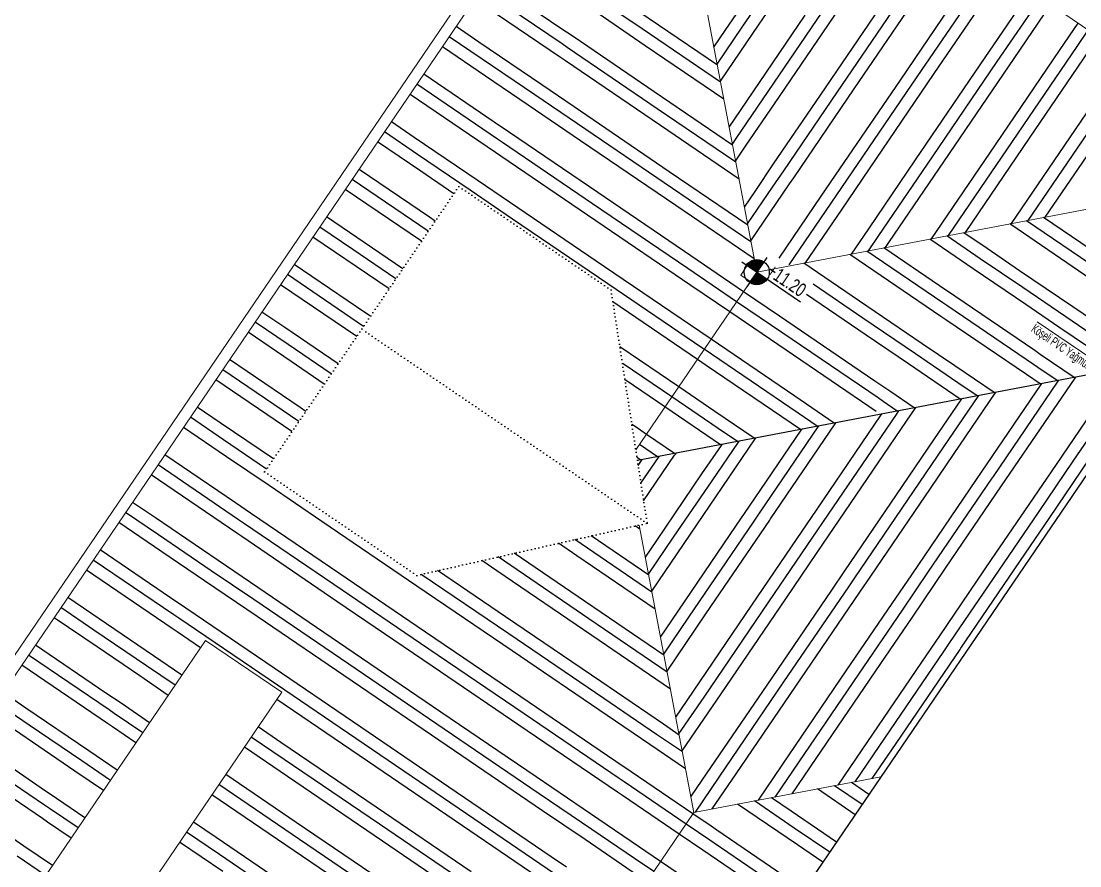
# Model space of a CAD drawing. Header units: millimetres. Extents: x 708 to 46452, y -4963 to 3960.
# Drawn here: x 7281.5 to 7511.5, y -4194.6 to -4011.1 of the extents above; entities that cross this region are included whole.
import ezdxf

# ---------------------------------------------------------------- set-up
doc = ezdxf.new("R2010")
doc.units = ezdxf.units.MM
doc.linetypes.add('ACAD_ISO07W100', pattern=[3, 0, -3])
doc.linetypes.add('DUZ', pattern=[0])
doc.layers.add('20', color=1, linetype='Continuous', lineweight=0)
doc.layers.add('TEFRİŞ', color=8, linetype='Continuous', lineweight=9)
for name, color, linetype in [('DUVARTARAMA', 7, 'Continuous'), ('m.tkl-kot', 4, 'DUZ'), ('Tefriş', 252, 'Continuous'), ('Yazı', 7, 'Continuous')]:
    doc.layers.add(name, color=color, linetype=linetype)
doc.styles.add('S1', font='arial.ttf', dxfattribs={"width": 0.65, "height": 11})
doc.styles.add('style3', font='arial.ttf', dxfattribs={"width": 0.7, "height": 12})

# ---------------------------------------------------------------- blocks, each defined once
blk = doc.blocks.new('WEFJWE')
blk.add_line((35128.95, -11852.81, -13220.7), (34850.44, -12262.26, -13220.7))
at = {"layer": '20'}
for p, q in [((33901.38, -12444.93, -13220.7), (34711.26, -11254.26, -13220.7)), ((33915.27, -12442.28, -13220.7), (34713.9, -11268.15, -13220.7)), ((34713.9, -11268.15, -13220.7), (35269.55, -11646.09, -13220.7)), ((34802.76, -11734.94, -13220.7), (34713.9, -11268.15, -13220.7)), ((34802.76, -11734.94, -13220.7), (35269.55, -11646.09, -13220.7)), ((34802.76, -11734.94, -13220.7), (34697.66, -11889.45, -13220.7)), ((34700.63, -11954.74, -13220.7), (34748.18, -12204.56, -13220.7)), ((34081.99, -12410.55, -13220.7), (34323.83, -12055, -13220.7)), ((34323.83, -12055, -13220.7), (34389.97, -12100, -13220.7)), ((34389.97, -12100, -13220.7), (34193.13, -12389.39, -13220.7)), ((34748.18, -12204.56, -13220.7), (34910.73, -12173.63, -13220.7)), ((34686.32, -12295.52, -13220.7), (34748.18, -12204.56, -13220.7))]:
    blk.add_line(p, q, dxfattribs=at)
at = {"layer": 'DUVARTARAMA', "color": 16, "linetype": 'Continuous', "true_color": 0x7d0808}
for p, q in [((34775.4, -11524.96, -13220.7), (34831.65, -11442.28, -13220.7)), ((34790.14, -11522.16, -13220.7), (34846.38, -11439.47, -13220.7)), ((34804.88, -11519.35, -13220.7), (34861.12, -11436.67, -13220.7)), ((34630.87, -11521.93, -13220.7), (34569.62, -11480.27, -13220.7)), ((34957.02, -11562.37, -13220.7), (35013.27, -11479.69, -13220.7)), ((34633.67, -11536.67, -13220.7), (34563.65, -11489.04, -13220.7)), ((34927.55, -11567.98, -13220.7), (34983.79, -11485.3, -13220.7)), ((34942.29, -11565.18, -13220.7), (34998.53, -11482.49, -13220.7)), ((34997.02, -11554.76, -13220.7), (35040.75, -11490.46, -13220.7)), ((34632.11, -11548.43, -13220.7), (34557.69, -11497.81, -13220.7)), ((34703.14, -11523.45, -13220.7), (34666.19, -11498.32, -13220.7)), ((34858.09, -11581.2, -13220.7), (34914.33, -11498.52, -13220.7)), ((34872.83, -11578.4, -13220.7), (34929.07, -11495.71, -13220.7)), ((34887.56, -11575.59, -13220.7), (34943.8, -11492.91, -13220.7)), ((35011.75, -11551.95, -13220.7), (35049.52, -11496.43, -13220.7)), ((34705.94, -11538.18, -13220.7), (34660.23, -11507.09, -13220.7)), ((34768.52, -11555.09, -13220.7), (34700.33, -11508.71, -13220.7)), ((34803.36, -11591.62, -13220.7), (34859.6, -11508.93, -13220.7)), ((34818.1, -11588.81, -13220.7), (34874.34, -11506.13, -13220.7)), ((35026.49, -11549.15, -13220.7), (35058.29, -11502.4, -13220.7)), ((34788.63, -11594.42, -13220.7), (34844.87, -11511.74, -13220.7)), ((34561.4, -11535.16, -13220.7), (34541.5, -11521.62, -13220.7)), ((34644.04, -11530.89, -13220.7), (34630.87, -11521.93, -13220.7)), ((34771.33, -11569.83, -13220.7), (34703.14, -11523.45, -13220.7)), ((34765.55, -11539.46, -13220.7), (34775.4, -11524.96, -13220.7)), ((34768.35, -11554.19, -13220.7), (34790.14, -11522.16, -13220.7)), ((34771.16, -11568.93, -13220.7), (34804.88, -11519.35, -13220.7)), ((35066.48, -11541.54, -13220.7), (35082.09, -11518.59, -13220.7)), ((35081.22, -11538.73, -13220.7), (35090.86, -11524.55, -13220.7)), ((34564.21, -11549.89, -13220.7), (34535.53, -11530.39, -13220.7)), ((34615.92, -11572.23, -13220.7), (34561.4, -11535.16, -13220.7)), ((34713.55, -11578.18, -13220.7), (34644.04, -11530.89, -13220.7)), ((35039.71, -11618.61, -13220.7), (35095.95, -11535.93, -13220.7)), ((34567.01, -11564.63, -13220.7), (34529.57, -11539.16, -13220.7)), ((34638.07, -11539.66, -13220.7), (34633.67, -11536.67, -13220.7)), ((34716.36, -11592.91, -13220.7), (34638.07, -11539.66, -13220.7)), ((34774.13, -11584.57, -13220.7), (34705.94, -11538.18, -13220.7)), ((35010.24, -11624.22, -13220.7), (35066.48, -11541.54, -13220.7)), ((35024.97, -11621.42, -13220.7), (35081.22, -11538.73, -13220.7)), ((34609.95, -11581, -13220.7), (34564.21, -11549.89, -13220.7)), ((34636.48, -11551.4, -13220.7), (34632.11, -11548.43, -13220.7)), ((34719.16, -11607.65, -13220.7), (34636.48, -11551.4, -13220.7)), ((34940.78, -11637.44, -13220.7), (34997.02, -11554.76, -13220.7)), ((34955.51, -11634.64, -13220.7), (35011.75, -11551.95, -13220.7)), ((34970.25, -11631.83, -13220.7), (35026.49, -11549.15, -13220.7)), ((35079.7, -11611, -13220.7), (35123.43, -11546.71, -13220.7)), ((34574.63, -11604.62, -13220.7), (34513.38, -11562.96, -13220.7)), ((34900.78, -11645.06, -13220.7), (34957.02, -11562.37, -13220.7)), ((34577.43, -11619.35, -13220.7), (34507.41, -11571.73, -13220.7)), ((34603.99, -11589.77, -13220.7), (34567.01, -11564.63, -13220.7)), ((34644.09, -11591.4, -13220.7), (34615.92, -11572.23, -13220.7)), ((34871.31, -11650.67, -13220.7), (34927.55, -11567.98, -13220.7)), ((34886.05, -11647.86, -13220.7), (34942.29, -11565.18, -13220.7)), ((34575.86, -11631.12, -13220.7), (34501.45, -11580.5, -13220.7)), ((34646.89, -11606.13, -13220.7), (34609.95, -11581, -13220.7)), ((34781.74, -11624.56, -13220.7), (34713.55, -11578.18, -13220.7)), ((34817.46, -11640.94, -13220.7), (34858.09, -11581.2, -13220.7)), ((34826.23, -11646.9, -13220.7), (34872.83, -11578.4, -13220.7)), ((34835, -11652.87, -13220.7), (34887.56, -11575.59, -13220.7)), ((34649.7, -11620.87, -13220.7), (34603.99, -11589.77, -13220.7)), ((34726.78, -11647.64, -13220.7), (34644.09, -11591.4, -13220.7)), ((34784.89, -11618.78, -13220.7), (34803.36, -11591.62, -13220.7)), ((34793.66, -11624.75, -13220.7), (34818.1, -11588.81, -13220.7)), ((34784.55, -11639.29, -13220.7), (34716.36, -11592.91, -13220.7)), ((34778.77, -11608.92, -13220.7), (34788.63, -11594.42, -13220.7)), ((34505.16, -11617.84, -13220.7), (34485.26, -11604.3, -13220.7)), ((34587.8, -11613.58, -13220.7), (34574.63, -11604.62, -13220.7)), ((34729.58, -11662.37, -13220.7), (34646.89, -11606.13, -13220.7)), ((34787.35, -11654.03, -13220.7), (34719.16, -11607.65, -13220.7)), ((35038.78, -11690.02, -13220.7), (35094.44, -11608.2, -13220.7)), ((35053.52, -11687.21, -13220.7), (35109.17, -11605.39, -13220.7)), ((34507.97, -11632.58, -13220.7), (34479.29, -11613.07, -13220.7)), ((34559.67, -11654.92, -13220.7), (34505.16, -11617.84, -13220.7)), ((34581.83, -11622.35, -13220.7), (34577.43, -11619.35, -13220.7)), ((34657.31, -11660.86, -13220.7), (34587.8, -11613.58, -13220.7)), ((34781.57, -11623.65, -13220.7), (34784.89, -11618.78, -13220.7)), ((34984.06, -11700.43, -13220.7), (35039.71, -11618.61, -13220.7)), ((35024.05, -11692.82, -13220.7), (35079.7, -11611, -13220.7)), ((34510.77, -11647.31, -13220.7), (34473.33, -11621.84, -13220.7)), ((34660.12, -11675.6, -13220.7), (34581.83, -11622.35, -13220.7)), ((34732.38, -11677.11, -13220.7), (34649.7, -11620.87, -13220.7)), ((34784.38, -11638.39, -13220.7), (34793.66, -11624.75, -13220.7)), ((34954.58, -11706.04, -13220.7), (35010.24, -11624.22, -13220.7)), ((34969.32, -11703.24, -13220.7), (35024.97, -11621.42, -13220.7)), ((34553.71, -11663.69, -13220.7), (34507.97, -11632.58, -13220.7)), ((34580.24, -11634.09, -13220.7), (34575.86, -11631.12, -13220.7)), ((34662.92, -11690.33, -13220.7), (34580.24, -11634.09, -13220.7)), ((34900.15, -11697.18, -13220.7), (34940.78, -11637.44, -13220.7)), ((34908.92, -11703.14, -13220.7), (34955.51, -11634.64, -13220.7)), ((34917.69, -11709.11, -13220.7), (34970.25, -11631.83, -13220.7)), ((34518.38, -11687.3, -13220.7), (34457.14, -11645.64, -13220.7)), ((34801.85, -11663.89, -13220.7), (34817.46, -11640.94, -13220.7)), ((34816.58, -11661.08, -13220.7), (34826.23, -11646.9, -13220.7)), ((34876.34, -11680.99, -13220.7), (34900.78, -11645.06, -13220.7)), ((34517.32, -11699.41, -13220.7), (34451.17, -11654.41, -13220.7)), ((34539.48, -11666.84, -13220.7), (34510.77, -11647.31, -13220.7)), ((34587.85, -11674.08, -13220.7), (34559.67, -11654.92, -13220.7)), ((34794.97, -11694.02, -13220.7), (34726.78, -11647.64, -13220.7)), ((34831.32, -11658.28, -13220.7), (34835, -11652.87, -13220.7)), ((34858.8, -11669.06, -13220.7), (34871.31, -11650.67, -13220.7)), ((34867.57, -11675.02, -13220.7), (34886.05, -11647.86, -13220.7)), ((34511.35, -11708.18, -13220.7), (34445.21, -11663.19, -13220.7)), ((34590.65, -11688.82, -13220.7), (34553.71, -11663.69, -13220.7)), ((34740, -11717.1, -13220.7), (34657.31, -11660.86, -13220.7)), ((34797.77, -11708.76, -13220.7), (34729.58, -11662.37, -13220.7)), ((34791.99, -11678.38, -13220.7), (34801.85, -11663.89, -13220.7)), ((34794.79, -11693.12, -13220.7), (34816.58, -11661.08, -13220.7)), ((34797.6, -11707.85, -13220.7), (34831.32, -11658.28, -13220.7)), ((34670.53, -11730.32, -13220.7), (34587.85, -11674.08, -13220.7)), ((34822.28, -11722.75, -13220.7), (34858.8, -11669.06, -13220.7)), ((34742.8, -11731.84, -13220.7), (34660.12, -11675.6, -13220.7)), ((34800.58, -11723.49, -13220.7), (34732.38, -11677.11, -13220.7)), ((34831.05, -11728.72, -13220.7), (34867.57, -11675.02, -13220.7)), ((34845.13, -11726.88, -13220.7), (34876.34, -11680.99, -13220.7)), ((34448.92, -11700.53, -13220.7), (34429.02, -11686.99, -13220.7)), ((34523.28, -11690.64, -13220.7), (34518.38, -11687.3, -13220.7)), ((34673.34, -11745.06, -13220.7), (34590.65, -11688.82, -13220.7)), ((34745.61, -11746.57, -13220.7), (34662.92, -11690.33, -13220.7)), ((35099.47, -11732.56, -13220.7), (35037.33, -11690.29, -13220.7)), ((35100.54, -11720.46, -13220.7), (35052.07, -11687.49, -13220.7)), ((34451.73, -11715.26, -13220.7), (34423.05, -11695.76, -13220.7)), ((34495.16, -11731.98, -13220.7), (34448.92, -11700.53, -13220.7)), ((34885.12, -11719.27, -13220.7), (34900.15, -11697.18, -13220.7)), ((35002.9, -11714.51, -13220.7), (34982.6, -11700.71, -13220.7)), ((35023.46, -11693.69, -13220.7), (35022.6, -11693.1, -13220.7)), ((35093.51, -11741.33, -13220.7), (35023.46, -11693.69, -13220.7)), ((34454.53, -11730, -13220.7), (34417.09, -11704.53, -13220.7)), ((34899.86, -11716.46, -13220.7), (34908.92, -11703.14, -13220.7)), ((34914.59, -11713.66, -13220.7), (34917.69, -11709.11, -13220.7)), ((34954, -11706.91, -13220.7), (34953.13, -11706.32, -13220.7)), ((34990.97, -11732.06, -13220.7), (34954, -11706.91, -13220.7)), ((34996.93, -11723.28, -13220.7), (34967.87, -11703.52, -13220.7)), ((34489.2, -11740.75, -13220.7), (34451.73, -11715.26, -13220.7)), ((34791.2, -11751.93, -13220.7), (34740, -11717.1, -13220.7)), ((34884.53, -11720.13, -13220.7), (34883.67, -11719.54, -13220.7)), ((34962.85, -11773.4, -13220.7), (34884.53, -11720.13, -13220.7)), ((34964.41, -11761.64, -13220.7), (34898.41, -11716.74, -13220.7)), ((34961.61, -11746.9, -13220.7), (34913.14, -11713.93, -13220.7)), ((35031.07, -11733.68, -13220.7), (35002.9, -11714.51, -13220.7)), ((34462.14, -11769.99, -13220.7), (34400.89, -11728.33, -13220.7)), ((34892.15, -11760.12, -13220.7), (34843.68, -11727.15, -13220.7)), ((35033.88, -11748.41, -13220.7), (34996.93, -11723.28, -13220.7)), ((34461.08, -11782.09, -13220.7), (34394.93, -11737.1, -13220.7)), ((34483.23, -11749.52, -13220.7), (34454.53, -11730, -13220.7)), ((34753.22, -11786.57, -13220.7), (34670.53, -11730.32, -13220.7)), ((34785.24, -11760.7, -13220.7), (34742.8, -11731.84, -13220.7)), ((35036.68, -11763.15, -13220.7), (34990.97, -11732.06, -13220.7)), ((35077.32, -11765.13, -13220.7), (35031.07, -11733.68, -13220.7)), ((34455.11, -11790.86, -13220.7), (34388.96, -11745.87, -13220.7)), ((34756.02, -11801.3, -13220.7), (34673.34, -11745.06, -13220.7)), ((34779.27, -11769.47, -13220.7), (34745.61, -11746.57, -13220.7)), ((34894.95, -11774.86, -13220.7), (34851.87, -11745.55, -13220.7)), ((34974.78, -11755.86, -13220.7), (34961.61, -11746.9, -13220.7)), ((34822.68, -11773.34, -13220.7), (34791.2, -11751.93, -13220.7)), ((34897.76, -11789.59, -13220.7), (34845.9, -11754.32, -13220.7)), ((35044.3, -11803.14, -13220.7), (34974.78, -11755.86, -13220.7)), ((35071.35, -11773.9, -13220.7), (35033.88, -11748.41, -13220.7)), ((34751.15, -11810.81, -13220.7), (34677.76, -11760.89, -13220.7)), ((34825.49, -11788.08, -13220.7), (34785.24, -11760.7, -13220.7)), ((34946.66, -11797.2, -13220.7), (34892.15, -11760.12, -13220.7)), ((34968.81, -11764.63, -13220.7), (34964.41, -11761.64, -13220.7)), ((35043.23, -11815.25, -13220.7), (34968.81, -11764.63, -13220.7)), ((35065.39, -11782.67, -13220.7), (35036.68, -11763.15, -13220.7)), ((35113.76, -11789.92, -13220.7), (35077.32, -11765.13, -13220.7)), ((34392.68, -11783.21, -13220.7), (34372.77, -11769.67, -13220.7)), ((34467.04, -11773.32, -13220.7), (34462.14, -11769.99, -13220.7)), ((34828.29, -11802.82, -13220.7), (34779.27, -11769.47, -13220.7)), ((34905.37, -11829.59, -13220.7), (34822.68, -11773.34, -13220.7)), ((34940.69, -11805.97, -13220.7), (34894.95, -11774.86, -13220.7)), ((34967.22, -11776.37, -13220.7), (34962.85, -11773.4, -13220.7)), ((35116.56, -11804.66, -13220.7), (35071.35, -11773.9, -13220.7)), ((34395.48, -11797.95, -13220.7), (34366.81, -11778.44, -13220.7)), ((34438.92, -11814.67, -13220.7), (34392.68, -11783.21, -13220.7)), ((35037.26, -11824.02, -13220.7), (34967.22, -11776.37, -13220.7)), ((35118.5, -11818.8, -13220.7), (35065.39, -11782.67, -13220.7)), ((34398.29, -11812.68, -13220.7), (34360.84, -11787.21, -13220.7)), ((34763.08, -11793.27, -13220.7), (34753.22, -11786.57, -13220.7)), ((34835.9, -11842.81, -13220.7), (34763.08, -11793.27, -13220.7)), ((34908.17, -11844.32, -13220.7), (34825.49, -11788.08, -13220.7)), ((34934.73, -11814.74, -13220.7), (34897.76, -11789.59, -13220.7)), ((34432.96, -11823.44, -13220.7), (34395.48, -11797.95, -13220.7)), ((34734.96, -11834.62, -13220.7), (34683.78, -11799.81, -13220.7)), ((34757.12, -11802.04, -13220.7), (34756.02, -11801.3, -13220.7)), ((34838.71, -11857.54, -13220.7), (34757.12, -11802.04, -13220.7)), ((34906.61, -11856.08, -13220.7), (34828.29, -11802.82, -13220.7)), ((34974.83, -11816.36, -13220.7), (34946.66, -11797.2, -13220.7)), ((35049.2, -11806.47, -13220.7), (35044.3, -11803.14, -13220.7)), ((34405.9, -11852.68, -13220.7), (34344.65, -11811.02, -13220.7)), ((34758.83, -11816.04, -13220.7), (34751.15, -11810.81, -13220.7)), ((34977.64, -11831.1, -13220.7), (34940.69, -11805.97, -13220.7)), ((35078.51, -11826.42, -13220.7), (35049.2, -11806.47, -13220.7)), ((34404.84, -11864.78, -13220.7), (34338.69, -11819.79, -13220.7)), ((34426.99, -11832.21, -13220.7), (34398.29, -11812.68, -13220.7)), ((34686.56, -11814.52, -13220.7), (34686, -11814.15, -13220.7)), ((34728.99, -11843.39, -13220.7), (34686.56, -11814.52, -13220.7)), ((34840.65, -11871.69, -13220.7), (34758.83, -11816.04, -13220.7)), ((34979.58, -11845.25, -13220.7), (34934.73, -11814.74, -13220.7)), ((35009.05, -11839.64, -13220.7), (34974.83, -11816.36, -13220.7)), ((35047.1, -11817.88, -13220.7), (35043.23, -11815.25, -13220.7)), ((35063.78, -11829.22, -13220.7), (35047.1, -11817.88, -13220.7)), ((34398.87, -11873.55, -13220.7), (34332.72, -11828.56, -13220.7)), ((34689.37, -11829.26, -13220.7), (34688.22, -11828.48, -13220.7)), ((34723.03, -11852.16, -13220.7), (34689.37, -11829.26, -13220.7)), ((34918.54, -11838.54, -13220.7), (34905.37, -11829.59, -13220.7)), ((35008.4, -11912.49, -13220.7), (35064.64, -11829.81, -13220.7)), ((35023.13, -11909.69, -13220.7), (35079.38, -11827, -13220.7)), ((35049.04, -11832.03, -13220.7), (35037.26, -11824.02, -13220.7)), ((35064.64, -11829.81, -13220.7), (35065.23, -11828.94, -13220.7)), ((35079.38, -11827, -13220.7), (35079.96, -11826.14, -13220.7)), ((34766.44, -11856.03, -13220.7), (34734.96, -11834.62, -13220.7)), ((34939.59, -11852.86, -13220.7), (34918.54, -11838.54, -13220.7)), ((34974.22, -11892.69, -13220.7), (35009.91, -11840.23, -13220.7)), ((34994.31, -11842.44, -13220.7), (34977.64, -11831.1, -13220.7)), ((34998.03, -11908.88, -13220.7), (35049.9, -11832.61, -13220.7)), ((35009.91, -11840.23, -13220.7), (35010.5, -11839.36, -13220.7)), ((35049.9, -11832.61, -13220.7), (35050.49, -11831.75, -13220.7)), ((35063.13, -11902.08, -13220.7), (35106.86, -11837.78, -13220.7)), ((34769.25, -11870.77, -13220.7), (34728.99, -11843.39, -13220.7)), ((34870.12, -11866.08, -13220.7), (34835.9, -11842.81, -13220.7)), ((34912.57, -11847.31, -13220.7), (34908.17, -11844.32, -13220.7)), ((34924.85, -11855.66, -13220.7), (34912.57, -11847.31, -13220.7)), ((34956.68, -11880.76, -13220.7), (34980.44, -11845.83, -13220.7)), ((34965.45, -11886.73, -13220.7), (34995.18, -11843.03, -13220.7)), ((34980.44, -11845.83, -13220.7), (34981.03, -11844.97, -13220.7)), ((34995.18, -11843.03, -13220.7), (34995.76, -11842.17, -13220.7)), ((35077.86, -11899.27, -13220.7), (35115.63, -11843.75, -13220.7)), ((34336.44, -11865.9, -13220.7), (34316.53, -11852.36, -13220.7)), ((34410.8, -11856.01, -13220.7), (34405.9, -11852.68, -13220.7)), ((34771.19, -11884.91, -13220.7), (34723.03, -11852.16, -13220.7)), ((34800.66, -11879.3, -13220.7), (34766.44, -11856.03, -13220.7)), ((34855.39, -11868.89, -13220.7), (34838.71, -11857.54, -13220.7)), ((34869.47, -11938.94, -13220.7), (34924.11, -11858.61, -13220.7)), ((34910.98, -11859.06, -13220.7), (34911.56, -11858.19, -13220.7)), ((34924.11, -11858.61, -13220.7), (34925.71, -11856.25, -13220.7)), ((34925.71, -11856.25, -13220.7), (34926.3, -11855.39, -13220.7)), ((34932.88, -11864.57, -13220.7), (34940.45, -11853.45, -13220.7)), ((34940.45, -11853.45, -13220.7), (34941.04, -11852.58, -13220.7)), ((34339.24, -11880.63, -13220.7), (34310.57, -11861.13, -13220.7)), ((34382.68, -11897.35, -13220.7), (34336.44, -11865.9, -13220.7)), ((34696.98, -11869.25, -13220.7), (34694.25, -11867.4, -13220.7)), ((34814.74, -11949.35, -13220.7), (34870.98, -11866.67, -13220.7)), ((34854.74, -11941.74, -13220.7), (34910.98, -11859.06, -13220.7)), ((34870.98, -11866.67, -13220.7), (34871.57, -11865.81, -13220.7)), ((34884.21, -11936.13, -13220.7), (34932.88, -11864.57, -13220.7)), ((34342.05, -11895.37, -13220.7), (34304.6, -11869.9, -13220.7)), ((34706.84, -11875.96, -13220.7), (34696.98, -11869.25, -13220.7)), ((34731.19, -11892.53, -13220.7), (34706.84, -11875.96, -13220.7)), ((34785.92, -11882.11, -13220.7), (34769.25, -11870.77, -13220.7)), ((34796.51, -11938.45, -13220.7), (34841.51, -11872.28, -13220.7)), ((34805.28, -11944.42, -13220.7), (34856.25, -11869.47, -13220.7)), ((34841.51, -11872.28, -13220.7), (34842.1, -11871.42, -13220.7)), ((34856.25, -11869.47, -13220.7), (34856.84, -11868.61, -13220.7)), ((34376.72, -11906.12, -13220.7), (34339.24, -11880.63, -13220.7)), ((34716.46, -11895.33, -13220.7), (34700.87, -11884.73, -13220.7)), ((34755.16, -11910.33, -13220.7), (34772.05, -11885.5, -13220.7)), ((34763.93, -11916.29, -13220.7), (34786.79, -11882.7, -13220.7)), ((34772.05, -11885.5, -13220.7), (34772.64, -11884.64, -13220.7)), ((34772.7, -11922.26, -13220.7), (34801.52, -11879.89, -13220.7)), ((34786.79, -11882.7, -13220.7), (34787.37, -11881.83, -13220.7)), ((34801.52, -11879.89, -13220.7), (34802.11, -11879.03, -13220.7)), ((34924.2, -11928.52, -13220.7), (34956.68, -11880.76, -13220.7)), ((34349.66, -11935.36, -13220.7), (34288.41, -11893.7, -13220.7)), ((34379.02, -11920.52, -13220.7), (34342.05, -11895.37, -13220.7)), ((34704.5, -11933.62, -13220.7), (34731.36, -11894.14, -13220.7)), ((34717.32, -11895.92, -13220.7), (34717.91, -11895.05, -13220.7)), ((34731.36, -11894.14, -13220.7), (34732.06, -11893.11, -13220.7)), ((34732.06, -11893.11, -13220.7), (34732.65, -11892.25, -13220.7)), ((34938.94, -11925.72, -13220.7), (34965.45, -11886.73, -13220.7)), ((34953.67, -11922.91, -13220.7), (34974.22, -11892.69, -13220.7)), ((34352.46, -11950.1, -13220.7), (34282.45, -11902.47, -13220.7)), ((34701.72, -11898.14, -13220.7), (34698.69, -11896.07, -13220.7)), ((34699.75, -11902.9, -13220.7), (34702.59, -11898.72, -13220.7)), ((34702.13, -11918.26, -13220.7), (34717.32, -11895.92, -13220.7)), ((34702.59, -11898.72, -13220.7), (34703.17, -11897.86, -13220.7)), ((35039.37, -11937, -13220.7), (35063.13, -11902.08, -13220.7)), ((35048.14, -11942.97, -13220.7), (35077.86, -11899.27, -13220.7)), ((35056.91, -11948.94, -13220.7), (35092.6, -11896.47, -13220.7)), ((34350.9, -11961.86, -13220.7), (34276.48, -11911.24, -13220.7)), ((34715.81, -11968.19, -13220.7), (34755.16, -11910.33, -13220.7)), ((34993.66, -11915.3, -13220.7), (34998.03, -11908.88, -13220.7)), ((35006.8, -11914.85, -13220.7), (35008.4, -11912.49, -13220.7)), ((35015.57, -11920.81, -13220.7), (35023.13, -11909.69, -13220.7)), ((34424.73, -11951.61, -13220.7), (34379.02, -11920.52, -13220.7)), ((34730.54, -11965.38, -13220.7), (34763.93, -11916.29, -13220.7)), ((34745.28, -11962.58, -13220.7), (34772.7, -11922.26, -13220.7)), ((34897.43, -12005.6, -13220.7), (34953.67, -11922.91, -13220.7)), ((34937.42, -11997.98, -13220.7), (34993.66, -11915.3, -13220.7)), ((34952.16, -11995.18, -13220.7), (35006.8, -11914.85, -13220.7)), ((34966.89, -11992.37, -13220.7), (35015.57, -11920.81, -13220.7)), ((34879.19, -11994.69, -13220.7), (34924.2, -11928.52, -13220.7)), ((34887.96, -12000.66, -13220.7), (34938.94, -11925.72, -13220.7)), ((34280.2, -11948.58, -13220.7), (34260.29, -11935.04, -13220.7)), ((34362.83, -11944.32, -13220.7), (34349.66, -11935.36, -13220.7)), ((34785.27, -11954.96, -13220.7), (34796.51, -11938.45, -13220.7)), ((34846.62, -11972.54, -13220.7), (34869.47, -11938.94, -13220.7)), ((34855.39, -11978.5, -13220.7), (34884.21, -11936.13, -13220.7)), ((35006.89, -11984.76, -13220.7), (35039.37, -11937, -13220.7)), ((34283, -11963.32, -13220.7), (34254.33, -11943.81, -13220.7)), ((34334.71, -11985.66, -13220.7), (34280.2, -11948.58, -13220.7)), ((34356.86, -11953.09, -13220.7), (34352.46, -11950.1, -13220.7)), ((34432.35, -11991.6, -13220.7), (34362.83, -11944.32, -13220.7)), ((34758.5, -12032.04, -13220.7), (34814.05, -11950.38, -13220.7)), ((34800.01, -11952.16, -13220.7), (34805.28, -11944.42, -13220.7)), ((34814.05, -11950.38, -13220.7), (34814.74, -11949.35, -13220.7)), ((34837.85, -11966.57, -13220.7), (34854.74, -11941.74, -13220.7)), ((35021.62, -11981.96, -13220.7), (35048.14, -11942.97, -13220.7)), ((35036.36, -11979.15, -13220.7), (35056.91, -11948.94, -13220.7)), ((34285.81, -11978.05, -13220.7), (34248.36, -11952.58, -13220.7)), ((34435.15, -12006.34, -13220.7), (34356.86, -11953.09, -13220.7)), ((34507.42, -12007.85, -13220.7), (34424.73, -11951.61, -13220.7)), ((34701.31, -11958.33, -13220.7), (34697.18, -11955.52, -13220.7)), ((34729.03, -12037.65, -13220.7), (34785.27, -11954.96, -13220.7)), ((34743.77, -12034.84, -13220.7), (34800.01, -11952.16, -13220.7)), ((34328.74, -11994.43, -13220.7), (34283, -11963.32, -13220.7)), ((34355.27, -11964.83, -13220.7), (34350.9, -11961.86, -13220.7)), ((34437.95, -12021.07, -13220.7), (34355.27, -11964.83, -13220.7)), ((34711.73, -12013.06, -13220.7), (34644.63, -11967.41, -13220.7)), ((34708.93, -11998.32, -13220.7), (34658.78, -11964.21, -13220.7)), ((34705.95, -11982.68, -13220.7), (34715.81, -11968.19, -13220.7)), ((34708.76, -11997.42, -13220.7), (34730.54, -11965.38, -13220.7)), ((34711.56, -12012.15, -13220.7), (34745.28, -11962.58, -13220.7)), ((34798.49, -12024.43, -13220.7), (34837.85, -11966.57, -13220.7)), ((34293.42, -12018.05, -13220.7), (34232.17, -11976.39, -13220.7)), ((34322.78, -12003.2, -13220.7), (34285.81, -11978.05, -13220.7)), ((34646.35, -11981.41, -13220.7), (34630.48, -11970.61, -13220.7)), ((34813.23, -12021.62, -13220.7), (34846.62, -11972.54, -13220.7)), ((34296.22, -12032.78, -13220.7), (34226.2, -11985.16, -13220.7)), ((34362.88, -12004.82, -13220.7), (34334.71, -11985.66, -13220.7)), ((34576.88, -11994.63, -13220.7), (34563.77, -11985.71, -13220.7)), ((34656.76, -12036.14, -13220.7), (34577.92, -11982.51, -13220.7)), ((34653.96, -12021.4, -13220.7), (34592.07, -11979.3, -13220.7)), ((34714.54, -12027.79, -13220.7), (34646.35, -11981.41, -13220.7)), ((34827.97, -12018.82, -13220.7), (34855.39, -11978.5, -13220.7)), ((34961.88, -12050.93, -13220.7), (35006.89, -11984.76, -13220.7)), ((34970.65, -12056.9, -13220.7), (35021.62, -11981.96, -13220.7)), ((34980.11, -12061.84, -13220.7), (35036.36, -11979.15, -13220.7)), ((34294.66, -12044.54, -13220.7), (34220.24, -11993.93, -13220.7)), ((34365.69, -12019.56, -13220.7), (34328.74, -11994.43, -13220.7)), ((34515.03, -12047.84, -13220.7), (34432.35, -11991.6, -13220.7)), ((34584.49, -12034.62, -13220.7), (34525.36, -11994.4, -13220.7)), ((34659.57, -12050.87, -13220.7), (34576.88, -11994.63, -13220.7)), ((34867.96, -12011.21, -13220.7), (34879.19, -11994.69, -13220.7)), ((34929.3, -12028.78, -13220.7), (34952.16, -11995.18, -13220.7)), ((34938.07, -12034.74, -13220.7), (34966.89, -11992.37, -13220.7)), ((34368.49, -12034.3, -13220.7), (34322.78, -12003.2, -13220.7)), ((34445.57, -12061.07, -13220.7), (34362.88, -12004.82, -13220.7)), ((34587.3, -12049.36, -13220.7), (34511.21, -11997.6, -13220.7)), ((34882.69, -12008.4, -13220.7), (34887.96, -12000.66, -13220.7)), ((34896.73, -12006.62, -13220.7), (34897.43, -12005.6, -13220.7)), ((34920.53, -12022.81, -13220.7), (34937.42, -11997.98, -13220.7)), ((34517.84, -12062.58, -13220.7), (34435.15, -12006.34, -13220.7)), ((34590.1, -12064.09, -13220.7), (34507.42, -12007.85, -13220.7)), ((34811.72, -12093.89, -13220.7), (34867.96, -12011.21, -13220.7)), ((34826.45, -12091.09, -13220.7), (34882.69, -12008.4, -13220.7)), ((34841.19, -12088.28, -13220.7), (34896.73, -12006.62, -13220.7)), ((34223.95, -12031.27, -13220.7), (34204.05, -12017.73, -13220.7)), ((34306.59, -12027, -13220.7), (34293.42, -12018.05, -13220.7)), ((34448.37, -12075.8, -13220.7), (34365.69, -12019.56, -13220.7)), ((34520.64, -12077.32, -13220.7), (34437.95, -12021.07, -13220.7)), ((34722.15, -12067.78, -13220.7), (34653.96, -12021.4, -13220.7)), ((34756.99, -12104.31, -13220.7), (34813.23, -12021.62, -13220.7)), ((34771.72, -12101.5, -13220.7), (34827.97, -12018.82, -13220.7)), ((34881.18, -12080.67, -13220.7), (34920.53, -12022.81, -13220.7)), ((34226.76, -12046, -13220.7), (34198.08, -12026.5, -13220.7)), ((34278.47, -12068.35, -13220.7), (34223.95, -12031.27, -13220.7)), ((34300.62, -12035.77, -13220.7), (34296.22, -12032.78, -13220.7)), ((34376.1, -12074.29, -13220.7), (34306.59, -12027, -13220.7)), ((34724.78, -12081.61, -13220.7), (34758.5, -12032.04, -13220.7)), ((34742.25, -12107.11, -13220.7), (34798.49, -12024.43, -13220.7)), ((34895.92, -12077.86, -13220.7), (34929.3, -12028.78, -13220.7)), ((34229.56, -12060.74, -13220.7), (34192.12, -12035.27, -13220.7)), ((34378.91, -12089.02, -13220.7), (34300.62, -12035.77, -13220.7)), ((34451.18, -12090.54, -13220.7), (34368.49, -12034.3, -13220.7)), ((34667.18, -12090.86, -13220.7), (34584.49, -12034.62, -13220.7)), ((34724.95, -12082.52, -13220.7), (34656.76, -12036.14, -13220.7)), ((34719.17, -12052.14, -13220.7), (34729.03, -12037.65, -13220.7)), ((34721.98, -12066.88, -13220.7), (34743.77, -12034.84, -13220.7)), ((34910.65, -12075.06, -13220.7), (34938.07, -12034.74, -13220.7)), ((34272.5, -12077.12, -13220.7), (34226.76, -12046, -13220.7)), ((34299.03, -12047.52, -13220.7), (34294.66, -12044.54, -13220.7)), ((34319.46, -12061.42, -13220.7), (34299.03, -12047.52, -13220.7)), ((34597.72, -12104.09, -13220.7), (34515.03, -12047.84, -13220.7)), ((34669.98, -12105.6, -13220.7), (34587.3, -12049.36, -13220.7)), ((34727.76, -12097.25, -13220.7), (34659.57, -12050.87, -13220.7)), ((34950.64, -12067.45, -13220.7), (34961.88, -12050.93, -13220.7)), ((34237.18, -12100.73, -13220.7), (34175.93, -12059.07, -13220.7)), ((34266.54, -12085.89, -13220.7), (34229.56, -12060.74, -13220.7)), ((34965.38, -12064.64, -13220.7), (34970.65, -12056.9, -13220.7)), ((34239.98, -12115.47, -13220.7), (34169.96, -12067.84, -13220.7)), ((34303.27, -12085.22, -13220.7), (34278.47, -12068.35, -13220.7)), ((34528.25, -12117.31, -13220.7), (34445.57, -12061.07, -13220.7)), ((34600.52, -12118.82, -13220.7), (34517.84, -12062.58, -13220.7)), ((34672.79, -12120.33, -13220.7), (34590.1, -12064.09, -13220.7)), ((34894.4, -12150.13, -13220.7), (34950.64, -12067.45, -13220.7)), ((34909.14, -12147.33, -13220.7), (34965.38, -12064.64, -13220.7)), ((34923.87, -12144.52, -13220.7), (34979.42, -12062.86, -13220.7)), ((34979.42, -12062.86, -13220.7), (34980.11, -12061.84, -13220.7)), ((34238.42, -12127.23, -13220.7), (34164, -12076.61, -13220.7)), ((34297.31, -12093.99, -13220.7), (34272.5, -12077.12, -13220.7)), ((34458.79, -12130.53, -13220.7), (34376.1, -12074.29, -13220.7)), ((34531.06, -12132.04, -13220.7), (34448.37, -12075.8, -13220.7)), ((34603.33, -12133.56, -13220.7), (34520.64, -12077.32, -13220.7)), ((34839.67, -12160.55, -13220.7), (34895.92, -12077.86, -13220.7)), ((34854.41, -12157.74, -13220.7), (34910.65, -12075.06, -13220.7)), ((34291.34, -12102.76, -13220.7), (34266.54, -12085.89, -13220.7)), ((34784.95, -12170.97, -13220.7), (34841.19, -12088.28, -13220.7)), ((34824.94, -12163.35, -13220.7), (34881.18, -12080.67, -13220.7)), ((34461.59, -12145.27, -13220.7), (34378.91, -12089.02, -13220.7)), ((34533.86, -12146.78, -13220.7), (34451.18, -12090.54, -13220.7)), ((34721.69, -12127.94, -13220.7), (34667.18, -12090.86, -13220.7)), ((34755.47, -12176.58, -13220.7), (34811.72, -12093.89, -13220.7)), ((34770.21, -12173.77, -13220.7), (34826.45, -12091.09, -13220.7)), ((34167.71, -12113.95, -13220.7), (34147.81, -12100.41, -13220.7)), ((34250.35, -12109.69, -13220.7), (34237.18, -12100.73, -13220.7)), ((34464.4, -12160, -13220.7), (34385.61, -12106.41, -13220.7)), ((34680.4, -12160.33, -13220.7), (34597.72, -12104.09, -13220.7)), ((34715.73, -12136.71, -13220.7), (34669.98, -12105.6, -13220.7)), ((34735.2, -12136.34, -13220.7), (34756.99, -12104.31, -13220.7)), ((34738, -12151.08, -13220.7), (34771.72, -12101.5, -13220.7)), ((34170.52, -12128.69, -13220.7), (34141.84, -12109.19, -13220.7)), ((34222.22, -12151.03, -13220.7), (34167.71, -12113.95, -13220.7)), ((34244.38, -12118.46, -13220.7), (34239.98, -12115.47, -13220.7)), ((34275.15, -12126.56, -13220.7), (34250.35, -12109.69, -13220.7)), ((34732.39, -12121.61, -13220.7), (34742.25, -12107.11, -13220.7)), ((34173.32, -12143.43, -13220.7), (34135.88, -12117.96, -13220.7)), ((34269.19, -12135.33, -13220.7), (34244.38, -12118.46, -13220.7)), ((34610.94, -12173.55, -13220.7), (34528.25, -12117.31, -13220.7)), ((34683.21, -12175.06, -13220.7), (34600.52, -12118.82, -13220.7)), ((34709.76, -12145.48, -13220.7), (34672.79, -12120.33, -13220.7)), ((34216.26, -12159.8, -13220.7), (34170.52, -12128.69, -13220.7)), ((34242.79, -12130.2, -13220.7), (34238.42, -12127.23, -13220.7)), ((34263.22, -12144.1, -13220.7), (34242.79, -12130.2, -13220.7)), ((34389.33, -12143.75, -13220.7), (34369.42, -12130.21, -13220.7)), ((34541.47, -12186.77, -13220.7), (34458.79, -12130.53, -13220.7)), ((34613.74, -12188.28, -13220.7), (34531.06, -12132.04, -13220.7)), ((34681.64, -12186.83, -13220.7), (34603.33, -12133.56, -13220.7)), ((34735.37, -12137.25, -13220.7), (34721.69, -12127.94, -13220.7)), ((34180.94, -12183.42, -13220.7), (34119.69, -12141.76, -13220.7)), ((34210.29, -12168.57, -13220.7), (34173.32, -12143.43, -13220.7)), ((34392.13, -12158.49, -13220.7), (34363.46, -12138.98, -13220.7)), ((34472.01, -12199.99, -13220.7), (34389.33, -12143.75, -13220.7)), ((34738.18, -12151.98, -13220.7), (34715.73, -12136.71, -13220.7)), ((34183.74, -12198.15, -13220.7), (34113.72, -12150.53, -13220.7)), ((34247.03, -12167.9, -13220.7), (34222.22, -12151.03, -13220.7)), ((34394.94, -12173.22, -13220.7), (34357.49, -12147.75, -13220.7)), ((34544.28, -12201.51, -13220.7), (34461.59, -12145.27, -13220.7)), ((34616.55, -12203.02, -13220.7), (34533.86, -12146.78, -13220.7)), ((34740.98, -12166.72, -13220.7), (34709.76, -12145.48, -13220.7)), ((34873.62, -12180.69, -13220.7), (34894.4, -12150.13, -13220.7)), ((34888.35, -12177.88, -13220.7), (34909.14, -12147.33, -13220.7)), ((34903.09, -12175.08, -13220.7), (34923.87, -12144.52, -13220.7)), ((34182.17, -12209.92, -13220.7), (34107.76, -12159.3, -13220.7)), ((34241.07, -12176.67, -13220.7), (34216.26, -12159.8, -13220.7)), ((34474.82, -12214.73, -13220.7), (34392.13, -12158.49, -13220.7)), ((34547.08, -12216.24, -13220.7), (34464.4, -12160, -13220.7)), ((34693.57, -12169.28, -13220.7), (34680.4, -12160.33, -13220.7)), ((34818.89, -12191.11, -13220.7), (34839.67, -12160.55, -13220.7)), ((34833.62, -12188.3, -13220.7), (34854.41, -12157.74, -13220.7)), ((34235.1, -12185.45, -13220.7), (34210.29, -12168.57, -13220.7)), ((34747.32, -12205.84, -13220.7), (34693.57, -12169.28, -13220.7)), ((34764.16, -12201.52, -13220.7), (34784.95, -12170.97, -13220.7)), ((34804.15, -12193.91, -13220.7), (34824.94, -12163.35, -13220.7)), ((34405.35, -12227.95, -13220.7), (34335.33, -12180.33, -13220.7)), ((34402.55, -12213.22, -13220.7), (34341.3, -12171.56, -13220.7)), ((34477.62, -12229.46, -13220.7), (34394.94, -12173.22, -13220.7)), ((34665.45, -12210.63, -13220.7), (34610.94, -12173.55, -13220.7)), ((34687.61, -12178.06, -13220.7), (34683.21, -12175.06, -13220.7)), ((34741.35, -12214.61, -13220.7), (34687.61, -12178.06, -13220.7)), ((34745.62, -12191.07, -13220.7), (34755.47, -12176.58, -13220.7)), ((34749.43, -12204.33, -13220.7), (34770.21, -12173.77, -13220.7)), ((34900.3, -12188.96, -13220.7), (34884.97, -12178.53, -13220.7)), ((34194.1, -12192.38, -13220.7), (34180.94, -12183.42, -13220.7)), ((34408.16, -12242.69, -13220.7), (34329.37, -12189.1, -13220.7)), ((34624.16, -12243.01, -13220.7), (34541.47, -12186.77, -13220.7)), ((34659.48, -12219.4, -13220.7), (34613.74, -12188.28, -13220.7)), ((34686.01, -12189.8, -13220.7), (34681.64, -12186.83, -13220.7)), ((34735.39, -12223.38, -13220.7), (34686.01, -12189.8, -13220.7)), ((34888.37, -12206.5, -13220.7), (34855.5, -12184.14, -13220.7)), ((34894.33, -12197.73, -13220.7), (34870.23, -12181.33, -13220.7)), ((34165.98, -12233.72, -13220.7), (34111.47, -12196.64, -13220.7)), ((34188.14, -12201.15, -13220.7), (34183.74, -12198.15, -13220.7)), ((34218.91, -12209.25, -13220.7), (34194.1, -12192.38, -13220.7)), ((34838.16, -12232.82, -13220.7), (34786.03, -12197.36, -13220.7)), ((34835.36, -12218.08, -13220.7), (34800.77, -12194.56, -13220.7)), ((34832.55, -12203.35, -13220.7), (34815.5, -12191.75, -13220.7)), ((34212.94, -12218.02, -13220.7), (34188.14, -12201.15, -13220.7)), ((34554.7, -12256.24, -13220.7), (34472.01, -12199.99, -13220.7)), ((34626.97, -12257.75, -13220.7), (34544.28, -12201.51, -13220.7)), ((34653.52, -12228.17, -13220.7), (34616.55, -12203.02, -13220.7)), ((34763.09, -12216.57, -13220.7), (34747.32, -12205.84, -13220.7)), ((34872.18, -12230.3, -13220.7), (34832.55, -12203.35, -13220.7)), ((34186.54, -12212.89, -13220.7), (34182.17, -12209.92, -13220.7)), ((34206.98, -12226.79, -13220.7), (34186.54, -12212.89, -13220.7)), ((34333.08, -12226.44, -13220.7), (34313.18, -12212.9, -13220.7)), ((34485.23, -12269.46, -13220.7), (34402.55, -12213.22, -13220.7)), ((34557.5, -12270.97, -13220.7), (34474.82, -12214.73, -13220.7)), ((34625.4, -12269.51, -13220.7), (34547.08, -12216.24, -13220.7)), ((34693.62, -12229.79, -13220.7), (34665.45, -12210.63, -13220.7)), ((34762.02, -12228.67, -13220.7), (34741.35, -12214.61, -13220.7)), ((34767.99, -12219.9, -13220.7), (34763.09, -12216.57, -13220.7)), ((34335.89, -12241.17, -13220.7), (34307.21, -12221.67, -13220.7)), ((34415.77, -12282.68, -13220.7), (34333.08, -12226.44, -13220.7)), ((34696.43, -12244.53, -13220.7), (34659.48, -12219.4, -13220.7)), ((34756.06, -12237.44, -13220.7), (34735.39, -12223.38, -13220.7)), ((34845.77, -12272.81, -13220.7), (34767.99, -12219.9, -13220.7)), ((34866.21, -12239.07, -13220.7), (34835.36, -12218.08, -13220.7)), ((34190.79, -12250.59, -13220.7), (34165.98, -12233.72, -13220.7)), ((34338.69, -12255.91, -13220.7), (34301.25, -12230.44, -13220.7)), ((34488.04, -12284.19, -13220.7), (34405.35, -12227.95, -13220.7)), ((34560.31, -12285.71, -13220.7), (34477.62, -12229.46, -13220.7)), ((34699.23, -12259.26, -13220.7), (34653.52, -12228.17, -13220.7)), ((34719.2, -12247.18, -13220.7), (34693.62, -12229.79, -13220.7)), ((34765.89, -12231.3, -13220.7), (34762.02, -12228.67, -13220.7)), ((34848.58, -12287.55, -13220.7), (34765.89, -12231.3, -13220.7)), ((34860.25, -12247.84, -13220.7), (34838.16, -12232.82, -13220.7)), ((34184.82, -12259.36, -13220.7), (34160.02, -12242.49, -13220.7)), ((34418.57, -12297.41, -13220.7), (34335.89, -12241.17, -13220.7)), ((34490.84, -12298.93, -13220.7), (34408.16, -12242.69, -13220.7)), ((34637.33, -12251.97, -13220.7), (34624.16, -12243.01, -13220.7)), ((34713.23, -12255.95, -13220.7), (34696.43, -12244.53, -13220.7)), ((34768.7, -12246.04, -13220.7), (34756.06, -12237.44, -13220.7)), ((34739.87, -12261.25, -13220.7), (34719.2, -12247.18, -13220.7)), ((34845.39, -12298.2, -13220.7), (34768.7, -12246.04, -13220.7))]:
    blk.add_line(p, q, dxfattribs=at)
at = {"layer": 'DUVARTARAMA', "color": 16, "true_color": 0x7d0808}
blk.add_line((35157.07, -11811.46, -13220.7), (34699.09, -11898.64, -13220.7), dxfattribs=at)
at = {"layer": 'm.tkl-kot', "color": 7}
for p, q in [((34789.79, -11726.13, -13220.7), (34840.88, -11760.87, -13220.7)), ((34811.46, -11722.15, -13220.7), (34794.05, -11747.74, -13220.7))]:
    blk.add_line(p, q, dxfattribs=at)
at = {"layer": 'm.tkl-kot', "color": 7, "const_width": 10.94, "elevation": -13220.7}
for points in [[(34805.83, -11730.42, 0.414214), (34798.23, -11731.87, 1)], [(34799.68, -11739.46, 0.414214), (34807.28, -11738.02, 1)]]:
    blk.add_lwpolyline(points, format="xyb", dxfattribs=at)
at = {"layer": 'm.tkl-kot', "color": 7}
blk.add_circle((34802.76, -11734.94, -13220.7), 10.94, dxfattribs=at)
at = {"layer": 'Tefriş', "color": 32, "linetype": 'ACAD_ISO07W100', "true_color": 0xcd6928}
for p, q in [((34676.13, -11750.41, -13220.7), (34707.53, -11953.17, -13220.7)), ((34707.53, -11953.17, -13220.7), (34459.48, -11784.45, -13220.7)), ((34375.11, -11908.48, -13220.7), (34507.41, -11998.46, -13220.7)), ((34507.41, -11998.46, -13220.7), (34707.53, -11953.17, -13220.7))]:
    blk.add_line(p, q, dxfattribs=at)
at = {"layer": 'Tefriş', "color": 32, "linetype": 'ACAD_ISO07W100', "true_color": 0xcd6928, "elevation": -13220.7}
blk.add_lwpolyline([(34676.13, -11750.41), (34543.84, -11660.42), (34375.11, -11908.48), (34449.53, -11959.1)], dxfattribs=at)
at = {"layer": 'TEFRİŞ', "linetype": 'Continuous'}
for p, q in [((34794.49, -11729.32, -13220.7), (34788.86, -11737.59, -13220.7)), ((34802.76, -11734.94, -13220.7), (34794.49, -11729.32, -13220.7)), ((34788.86, -11737.59, -13220.7), (34797.13, -11743.21, -13220.7)), ((34797.13, -11743.21, -13220.7), (34802.76, -11734.94, -13220.7))]:
    blk.add_line(p, q, dxfattribs=at)
at = {"layer": 'TEFRİŞ'}
blk.add_line((35125.19, -11831.66, -13220.7), (35046.38, -11778.05, -13220.7), dxfattribs=at)
at = {"layer": 'TEFRİŞ', "style": 'S1', "width": 0.6}
blk.add_text('Köşeli PVC Yağmur İniş Borusu  ', height=8, rotation=325.77698, dxfattribs=at).set_placement((35040.58, -11786.08, -13220.7))
at = {"layer": 'Yazı', "style": 'style3', "width": 0.7}
blk.add_text('+11.20', height=12, rotation=325.77698, dxfattribs=at).set_placement((34810.46, -11736.7, -13220.7))

msp = doc.modelspace()

# ---------------------------------------------------------------- block references
at = {"xscale": 0.25, "yscale": 0.25, "zscale": 0.25}
msp.add_blockref('WEFJWE', (-1259.348, -1131.908, 3305.175), dxfattribs=at)

doc.saveas('drawing.dxf')
